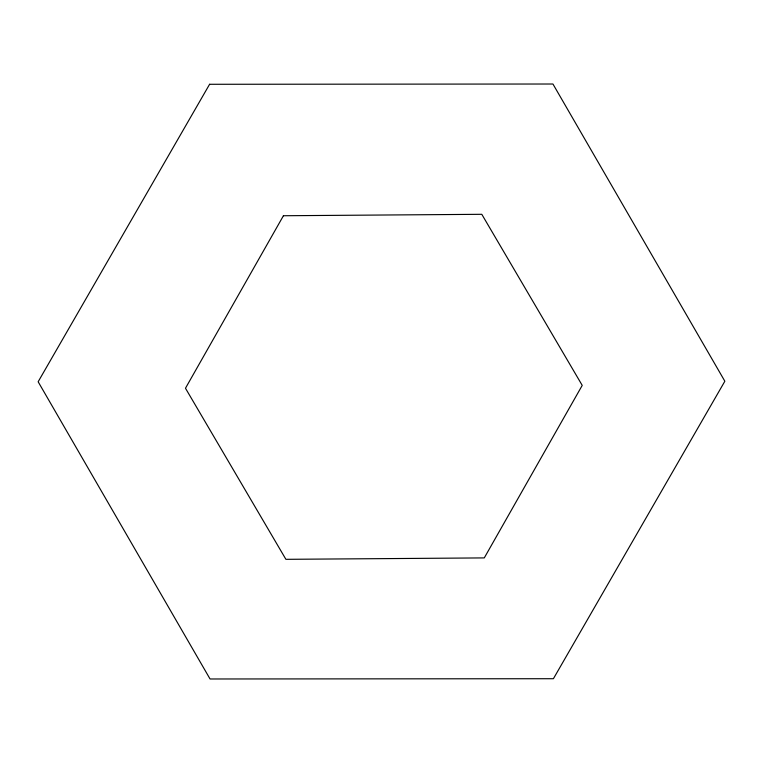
<?xml version="1.0" encoding="UTF-8"?>
<svg xmlns="http://www.w3.org/2000/svg" width="763" height="763" viewBox="0 0 763 763"><rect width="100%" height="100%" fill="white"/><g stroke="black" fill="none" stroke-linecap="round" stroke-linejoin="round"><path stroke-width="1.14" d="M283.426 215.738L185.476 388.243L285.896 559.327L484.276 557.906L582.226 385.391L481.796 214.308L283.426 215.738M209.596 84.283L38.15 381.767L210.054 678.984L553.404 678.717L724.85 381.233L552.946 84.016L209.596 84.283"/></g></svg>
